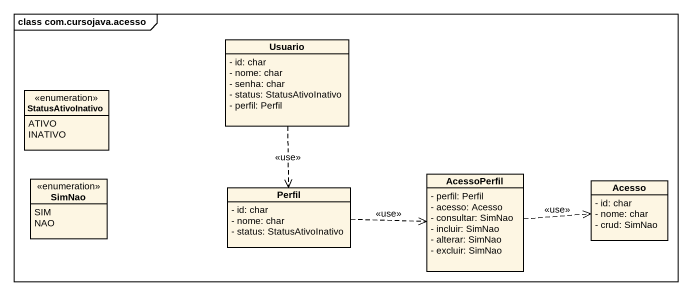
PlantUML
@startuml
mainframe class com.cursojava.acesso
hide circle
hide empty members
skinparam classAttributeIconSize 0
class Usuario {
  - id: char
  - nome: char
  - senha: char
  - status: StatusAtivoInativo
  - perfil: Perfil
}
enum StatusAtivoInativo {
  ATIVO
  INATIVO
}
enum SimNao {
  SIM
  NAO
}
class AcessoPerfil {
  - perfil: Perfil
  - acesso: Acesso
  - consultar: SimNao
  - incluir: SimNao
  - alterar: SimNao
  - excluir: SimNao
}
class Perfil {
  - id: char
  - nome: char
  - status: StatusAtivoInativo
}
class Acesso {
  - id: char
  - nome: char
  - crud: SimNao
}
Usuario ..> Perfil : <<use>>
AcessoPerfil .right.> Acesso : <<use>>
Perfil .right.> AcessoPerfil : <<use>>
@enduml
